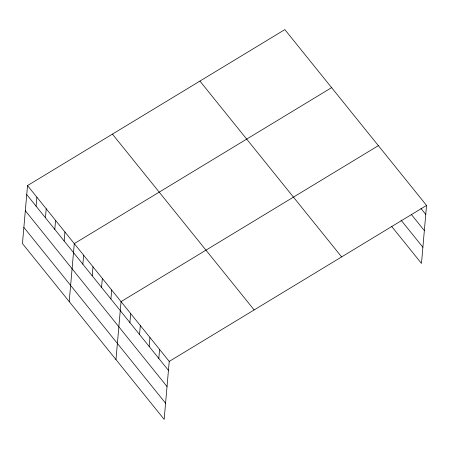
<?xml version="1.0" encoding="UTF-8"?>
<svg xmlns="http://www.w3.org/2000/svg" width="449" height="449" viewBox="0 0 449 449"><rect width="100%" height="100%" fill="white"/><g stroke="black" fill="none" stroke-linecap="round" stroke-linejoin="round"><path stroke-width="0.67" d="M27.524 185.583L22.45 243.566L164.16 419.388L169.234 361.406L27.524 185.583L284.84 29.612L426.55 205.434L421.476 263.417L391.691 226.464M36.088 206.181L36.874 197.184M45.444 217.782L46.23 208.791M54.795 229.388L55.581 220.392M64.145 240.99L64.937 231.998M69.213 301.588L74.287 243.605L331.603 87.634M82.852 264.203L83.643 255.206M92.208 275.804L92.994 266.813M101.558 287.411L102.344 278.414M110.914 299.012L111.7 290.02M115.977 359.61L121.05 301.627L378.367 145.656M129.901 322.573L130.687 313.582M139.538 334.527L140.324 325.536M149.175 346.488L149.96 337.491M158.811 358.442L159.597 349.451M169.234 361.406L426.55 205.434M420.943 208.448L425.764 214.431M411.211 214.291L424.35 230.595M400.991 220.077L422.891 247.253M199.923 81.084L341.633 256.907M112.435 134.111L254.151 309.933M26.738 194.574L168.448 370.397M25.324 210.738L167.034 386.567M23.864 227.396L165.574 403.219"/></g></svg>
